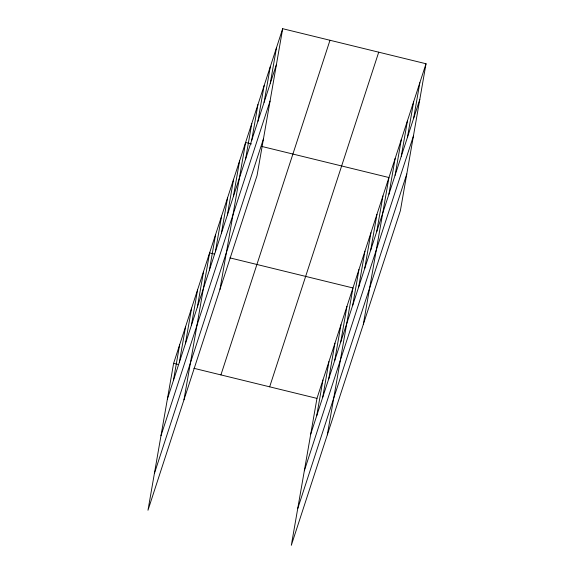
<?xml version="1.0" encoding="UTF-8"?>
<svg xmlns="http://www.w3.org/2000/svg" width="574" height="574" viewBox="0 0 574 574"><rect width="100%" height="100%" fill="white"/><g stroke="black" fill="none" stroke-linecap="round" stroke-linejoin="round"><path stroke-width="0.86" d="M282.681 28.7L173.613 363.342L147.977 510.25L257.037 175.608L282.681 28.7L426.023 63.75L400.387 210.658L291.319 545.3L316.963 398.392L426.023 63.75M173.384 380.619L179.612 344.938M179.382 362.208L185.61 326.534M185.38 343.804L191.608 308.13M191.379 325.401L197.607 289.719M197.377 306.997L203.605 271.315M183.967 399.82L209.603 252.912L214.676 254.153M209.374 270.182L215.602 234.508M215.372 251.778L221.6 216.104M221.37 233.374L227.598 197.693M227.376 214.97L233.596 179.289M233.374 196.559L239.595 160.885M219.957 289.382L245.593 142.481L251.512 143.923M245.55 159.192L251.778 123.518M251.728 140.228L257.956 104.554M257.913 121.265L264.133 85.591M264.09 102.301L270.318 66.627M270.268 83.338L276.496 47.664M316.733 415.669L322.961 379.988M322.732 397.258L328.959 361.584M328.73 378.854L334.958 343.18M334.728 360.45L340.956 324.776M340.726 342.047L346.954 306.365M327.316 434.87L352.953 287.961L229.88 257.87M352.723 305.232L358.951 269.558M358.721 286.828L364.949 251.154M364.72 268.424L370.947 232.743M370.718 250.02L376.946 214.339M376.716 231.609L382.944 195.935M363.306 324.432L388.942 177.531L261.644 146.406M388.899 194.242L395.127 158.567M395.077 175.278L401.305 139.604M401.255 156.315L407.483 120.64M407.44 137.351L413.667 101.677M413.617 118.388L419.845 82.713M167.386 399.023L276.453 64.374M160.978 435.723L270.045 101.081M154.377 473.543L263.444 138.901M220.918 374.908L329.985 40.266M269.658 386.826L378.718 52.184M310.735 434.073L419.802 99.424M304.328 470.78L413.395 136.131M297.727 508.593L406.794 173.951M173.613 363.342L178.679 364.583M193.89 368.3L316.963 398.392"/></g></svg>
